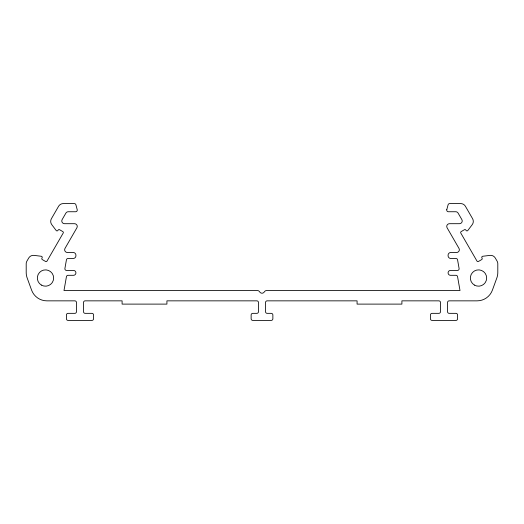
<?xml version="1.0" encoding="UTF-8"?>
<svg xmlns="http://www.w3.org/2000/svg" width="524" height="524" viewBox="0 0 524 524"><rect width="100%" height="100%" fill="white"/><g stroke="black" fill="none" stroke-linecap="round" stroke-linejoin="round"><path stroke-width="0.79" d="M446.782 209.692L446.73 210.111A1.631 1.631 0 0 0 448.361 211.742L455.756 211.742A2.718 2.718 0 0 1 458.107 213.104L461.873 219.622A2.718 2.718 0 0 1 459.522 223.696L449.441 223.696A2.718 2.718 0 0 0 447.09 227.77L459.004 248.415A2.718 2.718 0 0 1 456.653 252.489L450.804 252.489A2.718 2.718 0 0 0 448.086 255.208L448.086 255.751A2.718 2.718 0 0 0 450.804 258.47L455.952 258.47A1.631 1.631 0 0 1 457.563 259.812L459.096 268.511A1.631 1.631 0 0 1 457.485 270.423L450.529 270.423A2.443 2.443 0 0 0 448.086 272.866A2.443 2.443 0 0 0 450.529 275.31L455.952 275.31A1.631 1.631 0 0 1 457.563 276.659L460.007 290.525L266.703 290.525A2.718 2.718 0 0 0 264.351 291.881A2.718 2.718 0 0 1 259.649 291.881A2.718 2.718 0 0 0 257.297 290.525L63.994 290.525L66.437 276.659A1.631 1.631 0 0 1 68.048 275.31L73.471 275.31A2.443 2.443 0 0 0 75.915 272.866A2.443 2.443 0 0 0 73.471 270.423L66.515 270.423A1.631 1.631 0 0 1 64.904 268.511L66.437 259.812A1.631 1.631 0 0 1 68.048 258.47L73.196 258.47A2.718 2.718 0 0 0 75.915 255.751L75.915 255.208A2.718 2.718 0 0 0 73.196 252.489L67.347 252.489A2.718 2.718 0 0 1 64.996 248.415L76.91 227.77A2.718 2.718 0 0 0 74.559 223.696L64.478 223.696A2.718 2.718 0 0 1 62.127 219.622L65.893 213.104A2.718 2.718 0 0 1 68.244 211.742L75.639 211.742A1.631 1.631 0 0 0 77.218 209.692L75.908 204.799A1.631 1.631 0 0 0 74.329 203.594L63.266 203.594A5.43 5.43 0 0 0 58.564 206.312L51.424 218.678A5.43 5.43 0 0 0 51.791 224.665L56.166 230.475A1.087 1.087 0 0 0 57.974 230.363L58.112 230.128A1.087 1.087 0 0 1 59.598 229.728L62.795 231.575A1.087 1.087 0 0 1 63.194 233.062L47.029 261.057A1.087 1.087 0 0 1 45.542 261.456L42.346 259.609A1.087 1.087 0 0 1 41.946 258.122L42.084 257.887A1.087 1.087 0 0 0 41.278 256.269L34.053 255.378A5.43 5.43 0 0 0 28.689 258.057L26.927 261.103A5.43 5.43 0 0 0 26.2 263.821L26.2 272.434A16.296 16.296 0 0 0 27.183 278.015L31.591 290.126A16.296 16.296 0 0 0 46.905 300.848L74.827 300.848A1.631 1.631 0 0 1 76.458 302.479L76.458 311.714A1.631 1.631 0 0 1 74.827 313.345L68.035 313.345A1.631 1.631 0 0 0 66.404 314.976L66.404 318.775A1.631 1.631 0 0 0 68.035 320.406L91.942 320.406A1.631 1.631 0 0 0 93.573 318.775L93.573 314.976A1.631 1.631 0 0 0 91.942 313.345L85.15 313.345A1.631 1.631 0 0 1 83.519 311.714L83.519 302.479A1.631 1.631 0 0 1 85.15 300.848L122.099 300.848L122.099 304.11L166.92 304.11L166.92 300.848L256.839 300.848A1.631 1.631 0 0 1 258.47 302.479L258.47 311.714A1.631 1.631 0 0 1 256.839 313.345L252.764 313.345A1.631 1.631 0 0 0 251.134 314.976L251.134 318.775A1.631 1.631 0 0 0 252.764 320.406L271.236 320.406A1.631 1.631 0 0 0 272.866 318.775L272.866 314.976A1.631 1.631 0 0 0 271.236 313.345L267.161 313.345A1.631 1.631 0 0 1 265.53 311.714L265.53 302.479A1.631 1.631 0 0 1 267.161 300.848L357.08 300.848L357.08 304.11L401.901 304.11L401.901 300.848L438.85 300.848A1.631 1.631 0 0 1 440.481 302.479L440.481 311.714A1.631 1.631 0 0 1 438.85 313.345L432.058 313.345A1.631 1.631 0 0 0 430.427 314.976L430.427 318.775A1.631 1.631 0 0 0 432.058 320.406L455.965 320.406A1.631 1.631 0 0 0 457.596 318.775L457.596 314.976A1.631 1.631 0 0 0 455.965 313.345L449.173 313.345A1.631 1.631 0 0 1 447.542 311.714L447.542 302.479A1.631 1.631 0 0 1 449.173 300.848L477.095 300.848A16.296 16.296 0 0 0 492.409 290.126L496.817 278.015A16.296 16.296 0 0 0 497.8 272.434L497.8 263.821A5.43 5.43 0 0 0 497.073 261.103L495.311 258.057A5.43 5.43 0 0 0 489.947 255.378L482.722 256.269A1.087 1.087 0 0 0 481.916 257.887L482.054 258.122A1.087 1.087 0 0 1 481.654 259.609L478.458 261.456A1.087 1.087 0 0 1 476.971 261.057L460.806 233.062A1.087 1.087 0 0 1 461.205 231.575L464.402 229.728A1.087 1.087 0 0 1 465.888 230.128L466.026 230.363A1.087 1.087 0 0 0 467.834 230.475L472.209 224.665A5.43 5.43 0 0 0 472.576 218.678L465.436 206.312A5.43 5.43 0 0 0 460.734 203.594L449.671 203.594A1.631 1.631 0 0 0 448.092 204.799L446.782 209.692M474.436 285.089A8.148 8.148 0 0 0 486.665 278.028A8.148 8.148 0 0 0 474.436 270.967A8.148 8.148 0 0 0 474.436 285.089M41.416 285.089A8.148 8.148 0 0 0 53.638 278.028A8.148 8.148 0 0 0 41.416 270.967A8.148 8.148 0 0 0 41.416 285.089"/></g></svg>
